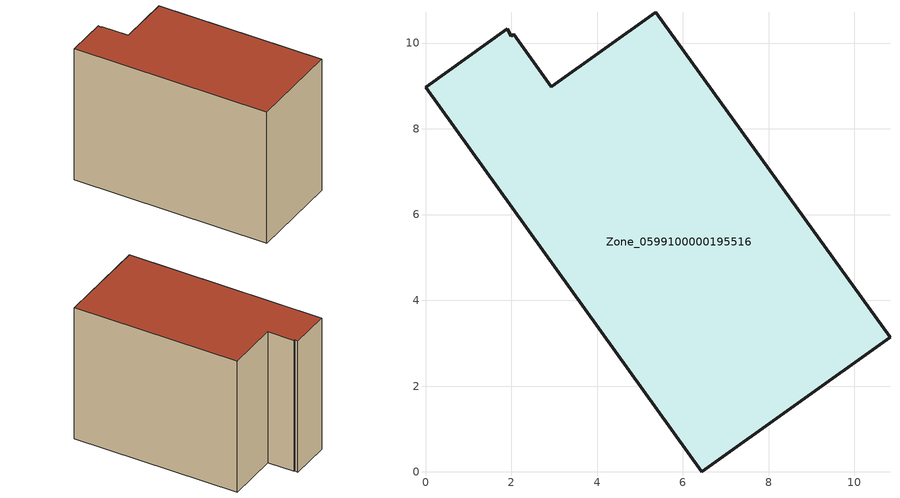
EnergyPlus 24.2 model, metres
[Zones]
Zone_0599100000195516
 floor ground (C_G): 2.05,10.2 2.93,8.98 5.37,10.72 10.83,3.14 6.44,0 0,8.97 1.91,10.34 1.99,10.16 z0
 wall outside (C_F): 6.44,0 10.83,3.14 5.37,10.72 2.93,8.98 2.05,10.2 1.99,10.16 1.91,10.34 0,8.97 6.44,0 z0:7.82
 roof outside (C_R): 2.93,8.98 2.05,10.2 1.99,10.16 1.91,10.34 0,8.97 6.44,0 10.83,3.14 5.37,10.72 z7.82
[BUILDING]
Pand.0599100000195516: North Axis=0; Terrain=City; Loads Convergence Tolerance Value=0.04; Temperature Convergence Tolerance Value=0.4; Solar Distribution=FullExterior; Maximum Number of Warmup Days=25; Minimum Number of Warmup Days=1
[Site:Location]
Rotterdam.The.Hague.AP_ZH_NLD Design_Conditions: Latitude=51.96; Longitude=4.45; Time Zone=1; Elevation=-4.5
[SITE:GROUNDTEMPERATURE:BUILDINGSURFACE]
18, 18, 18, 18, 18, 18, 18, 18, 18, 18, 18, 18
[MATERIAL] Thermal Absorptance=0.9; Solar Absorptance=0.7; Visible Absorptance=0.7
Name | Roughness | Thickness | Conductivity | Density | Specific Heat
G.TI.1975-1991 | MediumSmooth | 0.15 | 0.288461 | 540 | 1210
F.TI.1975-1991 | Rough | 0.3 | 0.230769 | 1920 | 840
R.TI.1975-1991 | MediumRough | 0.2 | 0.153846 | 1500 | 1000
[CONSTRUCTION]
C_G: G.TI.1975-1991
C_F: F.TI.1975-1991
C_R: R.TI.1975-1991
[ZONE]
Zone_0599100000195516: Type=1; Multiplier=1; Ceiling Height=Autocalculate; Volume=Autocalculate; Floor Area=autocalculate; Part of Total Floor Area=Yes
[ZONEINFILTRATION:DESIGNFLOWRATE]
Infil_Zone_0599100000195516: Zone or ZoneList or Space or SpaceList=Zone_0599100000195516; Schedule=AlwaysOn; Design Flow Rate Calculation Method=Flow/Area; Flow Rate per Floor Area=0.003; Constant Term Coefficient=1; Temperature Term Coefficient=0; Velocity Term Coefficient=0; Velocity Squared Term Coefficient=0
[HVACTEMPLATE:ZONE:IDEALLOADSAIRSYSTEM]
Zone_0599100000195516: Maximum Heating Supply Air Temperature=50; Minimum Cooling Supply Air Temperature=13; Maximum Heating Supply Air Humidity Ratio=0.0156; Minimum Cooling Supply Air Humidity Ratio=0.0077; Heating Limit=NoLimit; Cooling Limit=NoLimit; Dehumidification Control Type=ConstantSensibleHeatRatio; Cooling Sensible Heat Ratio=0.7; Dehumidification Setpoint=60; Humidification Control Type=None; Humidification Setpoint=30; Outdoor Air Method=None; Outdoor Air Flow Rate per Person=0.00944; Outdoor Air Flow Rate per Zone Floor Area=0; Outdoor Air Flow Rate per Zone=0; Demand Controlled Ventilation Type=None; Outdoor Air Economizer Type=NoEconomizer; Heat Recovery Type=None; Sensible Heat Recovery Effectiveness=0.7; Latent Heat Recovery Effectiveness=0.65
[ZONECONTROL:THERMOSTAT]
ThermostatControl_Zone_0599100000195516: Zone or ZoneList=Zone_0599100000195516; Control Type Schedule=DualSetpointControlType; Control 1=Thermostat_Zone_0599100000195516; Temperature Difference Between Cutout And Setpoint=0
[THERMOSTATSETPOINT:DUALSETPOINT]
Thermostat_Zone_0599100000195516: Heating Setpoint Temperature Schedule=HeatingSetpoint_Zone_0599100000195516; Cooling Setpoint Temperature Schedule=CoolingSetpoint_Zone_0599100000195516
[SCHEDULE:COMPACT]
HeatingSetpoint_Zone_0599100000195516: Through: 12/31, For: AllDays, Until: 24:00, 21
CoolingSetpoint_Zone_0599100000195516: Through: 12/31, For: AllDays, Until: 24:00, 24
DualSetpointControlType: Through: 12/31, For: AllDays, Until: 24:00, 4
AlwaysOn: Through: 12/31, For: AllDays, Until: 24:00, 1
